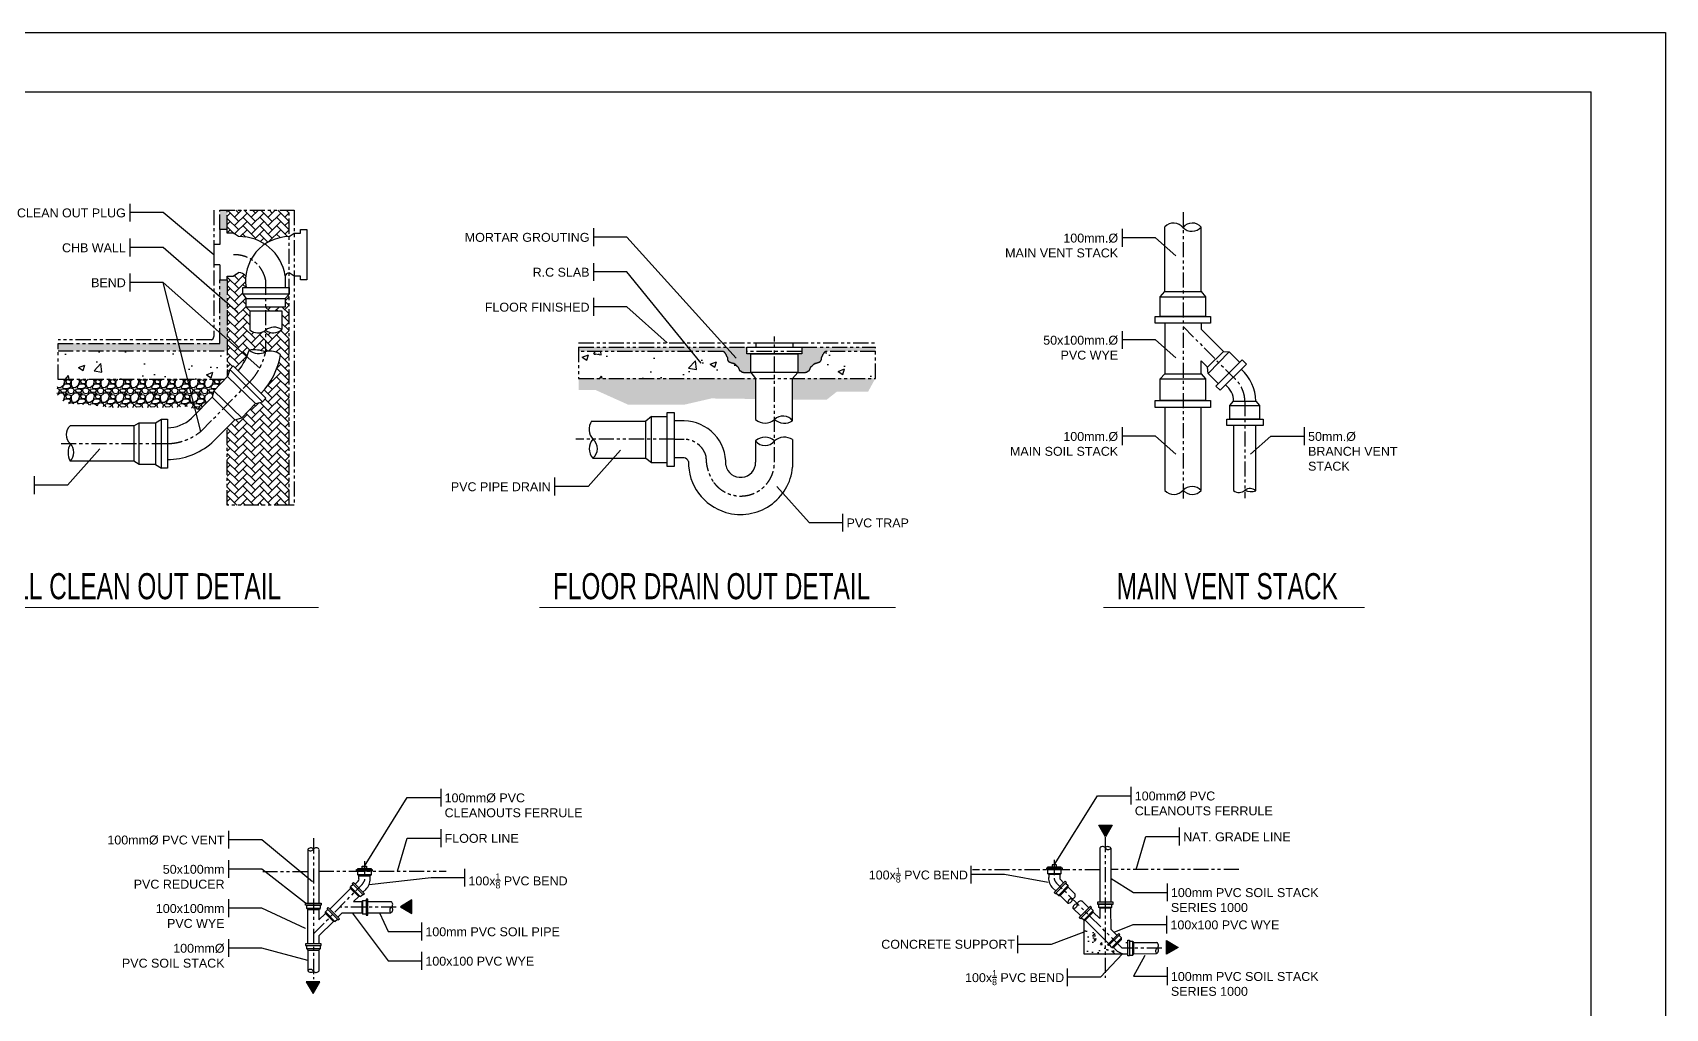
# Model space of a CAD drawing. Header units: millimetres. Extents: x -248340 to 456025, y 261499 to 1049645.
# Drawn here: x 318462 to 373455, y 390154 to 423032 of the extents above; entities that cross this region are included whole.
import ezdxf

# ---------------------------------------------------------------- set-up
doc = ezdxf.new("R2010")
doc.units = ezdxf.units.MM
doc.header["$LTSCALE"] = 8
doc.header["$MEASUREMENT"] = 0
doc.linetypes.add('PHANTOM', pattern=[63.5, 31.75, -6.35, 6.35, -6.35, 6.35, -6.35])
doc.layers.get('0').update_dxf_attribs({"linetype": 'CONTINUOUS'})
for name, color, linetype, lineweight in [('10. Rebar', 10, 'CONTINUOUS', 25), ('12. Dimension', 251, 'CONTINUOUS', 5), ('13. Text', 2, 'CONTINUOUS', 5), ('S_wall', 251, 'CONTINUOUS', 0)]:
    doc.layers.add(name, color=color, linetype=linetype, lineweight=lineweight)
doc.layers.add('mv', color=30, linetype='CONTINUOUS', plot=False)
doc.layers.add('TEXT', color=2, linetype='CONTINUOUS')
doc.styles.add('ARIAL', font='arial.ttf')
doc.styles.get("Standard").update_dxf_attribs({"font": 'txt.shx', "width": 0.7, "bigfont": 'extfont.shx'})
doc.dimstyles.new('JEMAR 1-0030', dxfattribs={"dimtxt": 0.06, "dimasz": 0.045, "dimexe": 0.045, "dimexo": 0.03, "dimgap": 0.03, "dimtad": 1, "dimzin": 1, "dimdsep": 46, "dimtxsty": 'ARIAL', "dimblk": 'DOTBLANK', "dimcen": 0.15, "dimclrd": 7, "dimclre": 7, "dimadec": 0, "dimazin": 0, "dimtfac": 1, "dimtmove": 0, "dimatfit": 3, "dimldrblk": 'OPEN90', "dimfxl": 1, "dimarcsym": 0})
pattern_1 = [(50, (-334637.18, 485624.2), (215.178055, -18.82564), [22.5, -247.5]), (355, (-334637.18, 485624.2), (-41.6254, 225.65764), [18, -198]), (100.451444, (-334619.25, 485622.63), (173.552654, 206.832), [19.12206, -210.342634]), (46.1842, (-334637.18, 485684.2), (320.1724, -49.65578), [33.75, -371.25]), (96.635635, (-334610.5, 485680.06), (280.39858, 292.23558), [28.6831, -315.51413]), (351.184164, (-334637.2, 485684.2), (280.39858, 292.23558), [27, -297]), (21, (-334607.18, 485669.2), (179.072116, -120.785667), [22.5, -247.5]), (326, (-334607.18, 485669.2), (72.9946, 217.54501), [18, -198]), (71.451445, (-334592.26, 485659.13), (252.06671, 96.759346), [19.12206, -210.342634]), (37.5, (-334637.18, 485624.2), (3.647957, 99.868156), [0, -195.6, 0, -201, 0, -198.75]), (7.5, (-334637.18, 485624.2), (78.920861, 118.323514), [0, -114.6, 0, -191.1, 0, -75.75]), (327.5, (-334704.08, 485624.2), (160.146731, -6.7664615), [0, -75, 0, -234, 0, -310.5]), (317.5, (-334734.08, 485624.2), (174.95585, 30.031495), [0, -97.5, 0, -155.4, 0, -220.5])]
pattern_2 = [(50, (-285691, 442392.13), (717.2602, -62.75213), [75, -825]), (355, (-285691, 442392.1), (-138.7513, 752.1921), [60, -660]), (100.45144, (-285631.24, 442386.9), (578.50885, 689.44), [63.7402, -701.1421]), (46.1842, (-285691, 442592.1), (1067.2413, -165.5193), [112.5, -1237.5]), (96.63564, (-285602.1, 442578.3), (934.662, 974.1186), [95.6103, -1051.7138]), (351.18416, (-285691, 442592.1), (934.662, 974.1186), [90, -990]), (21, (-285591, 442542.13), (596.90705, -402.6189), [75, -825]), (326, (-285591, 442542.1), (243.3153, 725.15005), [60, -660]), (71.45144, (-285541.3, 442508.6), (840.2224, 322.53115), [63.7402, -701.1421]), (37.5, (-285691.01, 442392.13), (12.15986, 332.89385), [0, -652, 0, -670, 0, -662.5]), (7.5, (-285691, 442392.13), (263.06954, 394.41171), [0, -382, 0, -637, 0, -252.5]), (327.5, (-285914, 442392.13), (533.82244, -22.55487), [0, -250, 0, -780, 0, -1035]), (317.5, (-286014, 442392.13), (583.18617, 100.10498), [0, -325, 0, -518, 0, -735])]

# ---------------------------------------------------------------- blocks, each defined once
blk = doc.blocks.new('_DOTBLANK')
at = {"color": 0, "linetype": 'ByBlock', "lineweight": -2}
blk.add_line((-0.5, 0), (-1, 0), dxfattribs=at)
blk.add_circle((0, 0), 0.5, dxfattribs=at)
blk = doc.blocks.new('_Open90')
at = {"color": 0, "linetype": 'ByBlock', "lineweight": -2}
for p, q in [((0, 0), (-1, 0)), ((-0.5, 0.5), (0, 0)), ((0, 0), (-0.5, -0.5))]:
    blk.add_line(p, q, dxfattribs=at)

msp = doc.modelspace()

# ---------------------------------------------------------------- hatches: boundary and pattern name
at = {"ltscale": 1.25}
h = msp.add_hatch(dxfattribs=at)
h.set_pattern_fill('AR-CONC', color=34, scale=30)
h.set_pattern_definition([(50, (-342248.71, 486965.69), (215.178055, -18.82564), [22.5, -247.5]), (355, (-342248.71, 486965.69), (-41.6254, 225.65764), [18, -198]), (100.451444, (-342230.78, 486964.12), (173.552654, 206.832), [19.12206, -210.342634]), (46.1842, (-342248.71, 487025.7), (320.1724, -49.65578), [33.75, -371.25]), (96.635635, (-342222.03, 487021.55), (280.39858, 292.23558), [28.6831, -315.51413]), (351.184164, (-342248.7, 487025.7), (280.39858, 292.23558), [27, -297]), (21, (-342218.71, 487010.69), (179.072116, -120.785667), [22.5, -247.5]), (326, (-342218.71, 487010.69), (72.9946, 217.54501), [18, -198]), (71.451445, (-342203.8, 487000.62), (252.06671, 96.759346), [19.12206, -210.342634]), (37.5, (-342248.714, 486965.69), (3.647957, 99.868156), [0, -195.6, 0, -201, 0, -198.75]), (7.5, (-342248.71, 486965.69), (78.920861, 118.323514), [0, -114.6, 0, -191.1, 0, -75.75]), (327.5, (-342315.61, 486965.69), (160.146731, -6.766462), [0, -75, 0, -234, 0, -310.5]), (317.5, (-342345.61, 486965.69), (174.95585, 30.031495), [0, -97.5, 0, -155.4, 0, -220.5])])
h.paths.add_polyline_path([(324761.055, 416393.032), (325017.293, 416393.032), (325017.293, 417050.44), (324761.055, 417050.44)])
h.paths.add_polyline_path([(324761.055, 412560.287), (319323.83, 412560.287), (319323.83, 412315.146), (325017.293, 412315.146), (325017.293, 414699.506), (324761.055, 414699.506)])
h = msp.add_hatch(dxfattribs=at)
h.set_pattern_fill('AR-HBONE', color=34, scale=50)
h.set_pattern_definition([(45, (-342248.71, 492047.28), (0, 282.84271), [600, -200]), (135, (-342107.3, 492188.7), (2e-14, 282.84271), [600, -200])])
h.paths.add_polyline_path([(327100.825, 417050.44), (325017.293, 417050.44), (325017.293, 416370.77), (325017.293, 416270.495), (325228.942, 416270.495), (325396.069, 416159.055, -0.151893719), (326283.306, 415903.987, -0.147744542), (327100.825, 416159.114)])
h.paths.add_polyline_path([(325774.978, 413652.225), (325652.374, 413785.926), (325652.374, 414075.59), (325541.001, 414220.388), (325541.001, 414443.268), (325652.374, 414443.268, -0.064979357), (325640.992, 414826.356, 0.233960133), (325399.333, 414944.208), (325216.086, 414822.043), (325017.293, 414822.043), (325017.293, 414699.506), (325017.293, 411456.987), (325028.457, 411446.089), (325100.589, 411685.35), (325217.281, 411803.228), (325385.822, 411636.383, 0.097472825), (325757.73, 412331.458, -0.11030207), (326309.782, 412279.535), (326309.782, 413009.183, -0.359921849), (325774.978, 413017.077)])
h.paths.add_polyline_path([(327100.825, 414220.388), (326967.124, 414075.59), (326967.124, 413785.926), (326309.782, 413785.926), (326309.782, 413652.225), (326855.684, 413652.225), (326855.684, 413024.765, -0.363057853), (326309.782, 413006.95), (326309.782, 412279.535, -0.247709287), (326809.758, 412180.041, -0.153464996), (326152.896, 410877.026), (326320.879, 410710.732), (326198.342, 410588.195), (325964.365, 410532.509), (325507.508, 410053.391), (325507.279, 410053.613), (325273.531, 409986.54), (325017.304, 409730.291), (325017.293, 407111.965), (327100.825, 407111.965)])
h = msp.add_hatch(dxfattribs=at)
h.set_pattern_fill('AR-CONC', color=242, scale=300)
h.set_pattern_definition([(50, (-342248.7, 486965.7), (2151.7805, -188.2564), [225, -2475]), (355, (-342248.7, 486965.7), (-416.254, 2256.5764), [180, -1980]), (100.45144, (-342069.4, 486950), (1735.5265, 2068.32), [191.2206, -2103.426]), (46.1842, (-342248.7, 487565.7), (3201.724, -496.558), [337.5, -3712.5]), (96.63564, (-341982, 487524.3), (2803.986, 2922.356), [286.831, -3155.141]), (351.18416, (-342248.7, 487565.7), (2803.986, 2922.356), [270, -2970]), (21, (-341948.7, 487415.7), (1790.721, -1207.8567), [225, -2475]), (326, (-341948.7, 487415.7), (729.946, 2175.45), [180, -1980]), (71.45144, (-341799.5, 487315), (2520.667, 967.5935), [191.2206, -2103.426]), (37.5, (-342248.7, 486965.7), (36.4796, 998.6816), [0, -1956, 0, -2010, 0, -1987.5]), (7.5, (-342248.7, 486965.7), (789.2086, 1183.2351), [0, -1146, 0, -1911, 0, -757.5]), (327.5, (-342917.7, 486965.7), (1601.4673, -67.6646), [0, -750, 0, -2340, 0, -3105]), (317.5, (-343217.7, 486965.7), (1749.5585, 300.315), [0, -975, 0, -1554, 0, -2205])])
h.paths.add_polyline_path([(319323.83, 412315.146), (319323.83, 411345.813), (324930.504, 411345.813), (325017.293, 411434.66), (325017.293, 412315.146)])
h = msp.add_hatch(dxfattribs=at)
h.set_pattern_fill('AR-CONC', color=34, scale=30)
h.set_pattern_definition(pattern_1)
h.paths.add_polyline_path([(342522.709, 412437.473), (336851.574, 412437.473), (336851.574, 412292.608), (342522.709, 412292.608)])
h.paths.add_polyline_path([(346845.736, 412437.473), (344372.264, 412437.473), (344372.264, 412292.608), (346845.736, 412292.608)])
h = msp.add_hatch(dxfattribs=at)
h.set_pattern_fill('AR-CONC', color=34, scale=30)
h.set_pattern_definition(pattern_1)
h.paths.add_polyline_path([(342656.41, 412203.496), (342522.709, 412203.496), (342522.709, 412437.473), (336851.574, 412437.473), (336851.574, 412292.608), (341709.405, 412292.608, -0.225294063), (341809.681, 412192.332, 0.080320381), (341865.367, 412080.959, 0.071248817), (341870.949, 411997.395, 0.210523236), (341954.479, 411924.929, 0.038934889), (342077.05, 411885.955, -0.078298204), (342205.169, 411774.516, -0.278015452), (342255.307, 411690.952, 0.414213562), (342311.06, 411635.266, 0.235941304), (342416.885, 411585.128, 0.023239464), (342656.41, 411579.579)])
h.paths.add_polyline_path([(345029.539, 412080.959, 0.080320381), (345085.226, 412192.332, -0.225294063), (345185.501, 412292.608), (346845.736, 412292.608), (346845.736, 412437.473), (344372.264, 412437.473), (344372.264, 412203.496), (344238.563, 412203.496), (344238.563, 411579.578, 0.023232978), (344478.022, 411585.128, 0.235941304), (344583.846, 411635.266, 0.414213562), (344639.6, 411690.952, -0.278015452), (344689.738, 411774.516, -0.078298204), (344817.857, 411885.955, 0.038934889), (344940.427, 411924.929, 0.210523236), (345023.957, 411997.395, 0.071248817)])
h = msp.add_hatch(dxfattribs=at)
h.set_pattern_fill('AR-CONC', color=242, scale=300)
h.set_pattern_definition([(50, (-334637.2, 485624.2), (2151.7805, -188.2564), [225, -2475]), (355, (-334637.2, 485624.2), (-416.254, 2256.5764), [180, -1980]), (100.45144, (-334457.9, 485608.5), (1735.5265, 2068.32), [191.2206, -2103.426]), (46.1842, (-334637.2, 486224.2), (3201.724, -496.558), [337.5, -3712.5]), (96.63564, (-334370.4, 486182.8), (2803.986, 2922.356), [286.831, -3155.141]), (351.18416, (-334637.2, 486224.2), (2803.986, 2922.356), [270, -2970]), (21, (-334337.2, 486074.2), (1790.721, -1207.8567), [225, -2475]), (326, (-334337.2, 486074.2), (729.946, 2175.45), [180, -1980]), (71.45144, (-334188, 485973.5), (2520.667, 967.5935), [191.2206, -2103.426]), (37.5, (-334637.2, 485624.2), (36.4796, 998.6816), [0, -1956, 0, -2010, 0, -1987.5]), (7.5, (-334637.2, 485624.2), (789.2086, 1183.2351), [0, -1146, 0, -1911, 0, -757.5]), (327.5, (-335306.2, 485624.2), (1601.4673, -67.6646), [0, -750, 0, -2340, 0, -3105]), (317.5, (-335606.2, 485624.2), (1749.5585, 300.315), [0, -975, 0, -1554, 0, -2205])])
h.paths.add_polyline_path([(342255.307, 411691.129, 0.277512638), (342205.169, 411774.516, 0.078298204), (342077.05, 411885.955, -0.038934889), (341954.479, 411924.929, -0.210523236), (341870.949, 411997.395, -0.071248817), (341865.367, 412080.959, -0.080320381), (341809.681, 412192.332, 0.225294063), (341709.405, 412292.608), (336851.574, 412292.608), (336851.574, 411379.028), (342812.406, 411379.028), (342656.41, 411579.579, -0.023239464), (342416.885, 411585.128, -0.235941304), (342311.06, 411635.266, -0.415140436)])
h.paths.add_polyline_path([(346845.736, 412292.608), (345185.501, 412292.608, 0.225294063), (345085.226, 412192.332, -0.080320381), (345029.539, 412080.959, -0.071248817), (345023.957, 411997.395, -0.210523236), (344940.427, 411924.929, -0.038934889), (344817.857, 411885.955, 0.078298204), (344689.738, 411774.516, 0.277512638), (344639.599, 411691.129, -0.415140436), (344583.846, 411635.266, -0.235941304), (344478.022, 411585.128, -0.023233109), (344238.562, 411579.578), (344060.273, 411379.028), (346845.736, 411379.028)])
h = msp.add_hatch(dxfattribs=at)
h.set_pattern_fill('GRAVEL', color=34, scale=500)
h.set_pattern_definition([(228.0127875, (-334277.184, 486124.2), (-4000, -4500), [67.268, -6659.54402]), (184.9697407, (-334322.184, 486074.2), (6000, 500), [115.434, -11427.96238]), (132.510447, (-334437.184, 486064.2), (5000, -5500), [81.394, -8058.0163]), (267.273689, (-334632.184, 485939.2), (500, 10000), [105.119, -10406.77902]), (292.833654, (-334637.184, 485834.2), (-2500, 6000), [103.0775, -10204.68656]), (357.273689, (-334597.184, 485739.2), (-10000, 500), [105.119, -10406.77902]), (37.6942405, (-334492.184, 485734.2), (-6500, -5000), [139.0145, -13762.42427]), (72.2553284, (-334382.184, 485819.2), (3500, 11000), [131.244, -12993.16075]), (121.4295656, (-334342.184, 485944.2), (-4000, 6500), [105.475, -10442.03655]), (175.236358, (-334397.184, 486034.2), (5500, -500), [120.416, -5900.3813]), (222.3974378, (-334517.184, 486044.2), (-6000, -5500), [155.724, -15416.6875]), (138.814075, (-334137.184, 485934.2), (-3500, 3000), [53.1505, -5261.9224]), (171.4692344, (-334177.184, 485969.2), (6500, -1000), [101.1185, -10010.7557]), (225, (-334277.2, 485984.2), (-6e-14, -500), [70.7105, -636.39628]), (203.19859, (-334312.184, 486044.2), (2500, 1000), [38.079, -3769.80755]), (291.80141, (-334347.18, 486029.2), (-500, 1500), [53.8515, -2638.7309]), (30.963757, (-334327.18, 485979.2), (1500, 1000), [87.4645, -2828.01145]), (161.56505, (-334252.18, 486024.2), (1000, -500), [63.2455, -1517.89333]), (16.3895403, (-334637.184, 486029.2), (5000, 1500), [88.6, -8771.42257]), (70.346176, (-334552.184, 486054.2), (-2000, -5500), [74.3305, -7358.70387]), (293.19859, (-334252.184, 486124.2), (-1000, 2500), [76.1575, -3731.72905]), (343.6104597, (-334222.184, 486054.2), (-5000, 1500), [88.6, -8771.42257]), (339.443955, (-334637.184, 485719.2), (-2500, 1000), [85.44, -4186.56187]), (294.7751406, (-334557.184, 485689.2), (-2500, 5500), [71.589, -7087.32153]), (66.80141, (-334247.184, 485624.2), (1000, 2500), [76.1575, -3731.72905]), (17.3540246, (-334217.184, 485694.2), (-6500, -2000), [83.8155, -8297.7118]), (69.443955, (-334492.184, 485624.2), (-1000, -2500), [42.72, -4229.28187]), (101.309932, (-334277.18, 485624.2), (-500, 2000), [25.495, -2524.01476]), (165.963757, (-334282.18, 485649.2), (1500, -500), [103.0775, -1958.4753]), (186.009006, (-334382.184, 485674.2), (5000, 500), [95.525, -9456.9616]), (303.690068, (-334327.18, 485934.2), (-500, 1000), [72.111, -1730.66464]), (353.1572266, (-334287.184, 485874.2), (8500, -1000), [125.897, -12463.7813]), (60.945396, (-334162.184, 485859.2), (-2000, -3500), [51.478, -5096.33707]), (90, (-334137.2, 485904.2), (-500, 500), [30, -470]), (120.256437, (-334392.184, 485689.2), (2000, -3500), [69.462, -6876.76]), (48.0127875, (-334427.184, 485749.2), (4000, 4500), [134.536, -6592.27602]), (0, (-334337.2, 485849.2), (500, 500), [130, -370]), (325.3048465, (-334207.184, 485849.2), (5000, -3500), [79.057, -7826.63715]), (254.054604, (-334142.184, 485804.2), (-500, -2000), [72.801, -3567.25394]), (207.6459754, (-334162.184, 485734.2), (-9500, -5000), [118.5325, -11734.7371]), (175.4260787, (-334267.184, 485679.2), (-6500, 500), [125.3995, -12414.5367])])
h.paths.add_polyline_path([(346845.736, 411379.028), (344060.273, 411379.028), (344060.273, 410665.966), (344624.156, 410665.966), (345211.144, 410665.966), (345552.418, 410937.167), (346221.31, 410937.167), (346603.534, 410937.167)])
h.paths.add_polyline_path([(342812.406, 411379.028), (336851.574, 411379.028), (336851.574, 410991.709), (337416.491, 410991.709), (338508.561, 410500.83), (339450.473, 410500.83), (340433.337, 410500.83), (341320.643, 410705.363), (342812.406, 410688.227)])
h = msp.add_hatch(dxfattribs=at)
h.set_pattern_fill('GRAVEL', color=34, scale=500)
h.set_pattern_definition([(228.0127875, (-341888.714, 487465.687), (-4000, -4500), [67.268, -6659.54402]), (184.9697407, (-341933.714, 487415.687), (6000, 500), [115.434, -11427.96238]), (132.510447, (-342048.714, 487405.687), (5000, -5500), [81.394, -8058.0163]), (267.273689, (-342243.714, 487280.687), (500, 10000), [105.119, -10406.77902]), (292.833654, (-342248.714, 487175.687), (-2500, 6000), [103.0775, -10204.68656]), (357.273689, (-342208.714, 487080.687), (-10000, 500), [105.119, -10406.77902]), (37.6942405, (-342103.714, 487075.687), (-6500, -5000), [139.0145, -13762.42427]), (72.2553284, (-341993.714, 487160.687), (3500, 11000), [131.244, -12993.16075]), (121.4295656, (-341953.714, 487285.687), (-4000, 6500), [105.475, -10442.03655]), (175.236358, (-342008.714, 487375.687), (5500, -500), [120.416, -5900.3813]), (222.3974378, (-342128.714, 487385.687), (-6000, -5500), [155.724, -15416.6875]), (138.814075, (-341748.714, 487275.687), (-3500, 3000), [53.1505, -5261.9224]), (171.4692344, (-341788.714, 487310.687), (6500, -1000), [101.1185, -10010.7557]), (225, (-341888.7, 487325.7), (-6e-14, -500), [70.7105, -636.39628]), (203.19859, (-341923.714, 487385.69), (2500, 1000), [38.079, -3769.80755]), (291.80141, (-341958.71, 487370.69), (-500, 1500), [53.8515, -2638.7309]), (30.963757, (-341938.71, 487320.69), (1500, 1000), [87.4645, -2828.01145]), (161.56505, (-341863.71, 487365.69), (1000, -500), [63.2455, -1517.89333]), (16.3895403, (-342248.714, 487370.687), (5000, 1500), [88.6, -8771.42257]), (70.346176, (-342163.714, 487395.687), (-2000, -5500), [74.3305, -7358.70387]), (293.19859, (-341863.714, 487465.69), (-1000, 2500), [76.1575, -3731.72905]), (343.6104597, (-341833.714, 487395.687), (-5000, 1500), [88.6, -8771.42257]), (339.443955, (-342248.714, 487060.69), (-2500, 1000), [85.44, -4186.56187]), (294.7751406, (-342168.714, 487030.687), (-2500, 5500), [71.589, -7087.32153]), (66.80141, (-341858.714, 486965.69), (1000, 2500), [76.1575, -3731.72905]), (17.3540246, (-341828.714, 487035.687), (-6500, -2000), [83.8155, -8297.7118]), (69.443955, (-342103.714, 486965.69), (-1000, -2500), [42.72, -4229.28187]), (101.309932, (-341888.71, 486965.69), (-500, 2000), [25.495, -2524.01476]), (165.963757, (-341893.71, 486990.69), (1500, -500), [103.0775, -1958.4753]), (186.009006, (-341993.714, 487015.687), (5000, 500), [95.525, -9456.9616]), (303.690068, (-341938.71, 487275.69), (-500, 1000), [72.111, -1730.66464]), (353.1572266, (-341898.714, 487215.687), (8500, -1000), [125.897, -12463.7813]), (60.945396, (-341773.714, 487200.687), (-2000, -3500), [51.478, -5096.33707]), (90, (-341748.7, 487245.7), (-500, 500), [30, -470]), (120.256437, (-342003.714, 487030.687), (2000, -3500), [69.462, -6876.76]), (48.0127875, (-342038.714, 487090.687), (4000, 4500), [134.536, -6592.27602]), (0, (-341948.7, 487190.7), (500, 500), [130, -370]), (325.3048465, (-341818.714, 487190.687), (5000, -3500), [79.057, -7826.63715]), (254.054604, (-341753.714, 487145.69), (-500, -2000), [72.801, -3567.25394]), (207.6459754, (-341773.714, 487075.687), (-9500, -5000), [118.5325, -11734.7371]), (175.4260787, (-341878.714, 487020.687), (-6500, 500), [125.3995, -12414.5367])])
h.paths.add_polyline_path([(324560.503, 410967.038), (324930.504, 411345.813), (319323.83, 411345.813), (319256.979, 410967.038), (319324.059, 410709.271), (319691.575, 410532.509), (320237.477, 410499.084), (321135.964, 410404.726), (321641.206, 410404.726), (322064.737, 410404.356), (322542.84, 410403.939), (322860.772, 410403.661), (323292.005, 410403.284), (323635.692, 410443.397), (324084.807, 410317.099), (324504.516, 410742.956)])
h = msp.add_hatch(color=5, dxfattribs=at)
h.dxf.hatch_style = 1
h.paths.add_polyline_path([(354593.434, 395936.045), (354827.411, 396326.052), (354370.621, 396326.052)])
h = msp.add_hatch(color=5, dxfattribs=at)
h.dxf.hatch_style = 1
h.paths.add_polyline_path([(331238.496, 393350.415), (331238.496, 393807.205), (330848.489, 393573.228)])
h = msp.add_hatch(dxfattribs=at)
h.set_pattern_fill('AR-CONC', color=242, scale=100)
h.set_pattern_definition(pattern_2)
h.paths.add_polyline_path([(353868.474, 391995.956), (354584.845, 391995.956), (354584.845, 392452.378), (353913.063, 393124.159), (353868.474, 393124.159)])
h = msp.add_hatch(dxfattribs=at)
h.set_pattern_fill('AR-CONC', color=242, scale=100)
h.set_pattern_definition(pattern_2)
h.paths.add_polyline_path([(354699.314, 392266.571), (354667.162, 392298.722), (354702.831, 392334.391), (354584.845, 392452.378), (354584.845, 391995.956), (355198.498, 391995.956, -0.134183644), (354934.565, 392131.596, 0.07118838), (354867.714, 392209.61), (354812.027, 392209.61), (354727.19, 392294.447)])
h = msp.add_hatch(color=5, dxfattribs=at)
h.dxf.hatch_style = 1
h.paths.add_polyline_path([(357044.439, 392202.245), (356654.433, 392436.222), (356654.433, 391979.432)])
h = msp.add_hatch(color=5, dxfattribs=at)
h.dxf.hatch_style = 1
h.paths.add_polyline_path([(328135.811, 391045.856), (327679.021, 391045.856), (327912.998, 390655.85)])

# ---------------------------------------------------------------- linework, layer by layer
at = {"color": 252, "linetype": 'PHANTOM', "ltscale": 2, "true_color": 0x939598}
for p, q in [((324560.503, 417050.44), (324560.503, 412794.264)), ((324761.055, 416393.032), (324761.055, 417050.44)), ((324761.055, 417050.44), (327100.825, 417050.44)), ((325017.293, 416370.77), (325017.293, 417050.44)), ((357209.158, 416985.014), (357209.158, 407293.996)), ((324761.055, 412560.287), (324761.055, 414699.506)), ((325017.293, 414699.506), (325017.293, 411434.992)), ((326309.782, 414699.506), (326309.782, 412279.535)), ((357209.158, 413130.009), (358900.046, 411422.41)), ((324482.489, 412682.891), (319323.83, 412682.891)), ((319323.83, 412560.287), (324761.055, 412560.287)), ((319323.83, 411345.813), (319323.83, 412560.287)), ((336851.574, 412582.338), (342823.537, 412582.338)), ((343447.453, 408560.139), (343447.453, 412794.054)), ((344071.437, 412582.338), (346845.736, 412582.338)), ((319323.83, 412315.146), (325017.293, 412315.146)), ((336851.574, 412437.473), (342522.709, 412437.473)), ((336851.574, 412437.473), (336851.574, 411379.028)), ((341709.405, 412292.608), (336851.574, 412292.608)), ((344372.264, 412292.608), (342522.709, 412292.608)), ((344372.264, 412437.473), (346845.736, 412437.473)), ((346845.736, 412292.608), (345185.501, 412292.608)), ((346845.736, 411379.028), (346845.736, 412437.473)), ((336851.574, 411379.028), (346845.736, 411379.028)), ((324928.181, 411345.813), (319323.83, 411345.813)), ((324125.974, 409596.601), (325769.368, 411256.696)), ((359292.69, 410611.948), (359292.69, 407346.459)), ((325017.293, 407111.965), (325017.304, 409730.291)), ((319424.106, 409184.333), (323000.612, 409184.333)), ((340071.566, 409328.954), (336762.395, 409328.921)), ((340071.566, 409328.954), (340405.752, 409328.921)), ((327100.825, 407111.965), (325017.293, 407111.965)), ((327924.281, 395883.156), (327924.281, 391140.901)), ((354584.845, 395924.951), (354584.845, 391182.696)), ((329637.828, 395112.202), (329637.828, 394459.761)), ((352871.297, 395153.997), (352871.297, 394501.556)), ((327726.557, 394753.629), (326212.749, 394753.629)), ((328094.683, 394775.89), (332391.244, 394775.89)), ((329448.21, 394215.507), (329548.453, 394315.749)), ((354414.443, 394817.685), (350117.881, 394817.685)), ((353060.915, 394257.302), (352960.673, 394357.544)), ((359086.291, 394827.95), (354789.73, 394827.95)), ((327924.281, 392666.947), (329447.201, 394214.481)), ((355159.54, 392187.349), (353061.924, 394256.276)), ((330706.269, 393563.488), (328806.562, 393563.488)), ((356497.933, 392187.349), (355159.54, 392187.349))]:
    msp.add_line(p, q, dxfattribs=at)
at = {"color": 1, "ltscale": 1.25}
for p, q in [((325017.293, 416393.032), (324761.055, 416393.032)), ((324761.055, 416393.032), (324761.055, 415887.495)), ((325017.293, 416270.495), (325017.293, 416393.032)), ((327479.601, 416270.495), (327479.601, 416393.032)), ((327479.601, 416393.032), (327691.316, 416393.032)), ((327479.601, 416270.495), (327479.601, 416393.032)), ((327691.316, 416393.032), (327691.316, 414699.506)), ((356596.406, 414310.991), (356599.414, 416486.844)), ((357821.977, 414310.991), (357821.977, 416472.538)), ((324761.055, 415887.495), (324560.503, 415887.495)), ((324560.503, 415887.495), (324560.503, 415205.042)), ((325228.942, 416270.495), (325017.293, 416270.495)), ((325396.069, 416159.055), (325228.942, 416270.495)), ((327100.825, 416159.055), (327267.952, 416270.495)), ((327267.952, 416270.495), (327479.601, 416270.495)), ((324761.055, 415205.042), (324560.503, 415205.042)), ((324761.055, 415205.042), (324761.055, 414699.506)), ((324761.055, 414699.506), (325017.293, 414699.506)), ((325017.293, 414699.506), (325017.293, 414822.043)), ((325017.293, 414822.043), (325216.086, 414822.043)), ((325216.086, 414822.043), (325399.333, 414944.208)), ((326967.124, 414822.043), (326967.124, 414443.268)), ((327267.952, 414822.043), (327100.854, 414933.442)), ((327479.601, 414822.043), (327267.952, 414822.043)), ((327479.601, 414699.506), (327479.601, 414822.043)), ((327691.316, 414699.506), (327479.601, 414699.506)), ((325541.001, 414220.388), (325652.374, 414075.59)), ((326967.124, 414075.59), (327100.825, 414220.388)), ((356440.376, 414132.768), (356596.406, 414310.991)), ((356596.406, 414310.991), (357821.977, 414310.991)), ((357821.977, 414310.991), (357966.842, 414132.768)), ((325652.374, 413785.926), (325774.978, 413652.225)), ((325774.978, 413652.225), (326855.684, 413652.225)), ((325774.978, 413652.225), (325774.978, 413017.077)), ((326855.684, 413652.225), (326855.684, 413024.765)), ((356596.406, 413241.382), (356596.406, 411536.692)), ((357821.977, 413241.382), (357821.977, 413040.897)), ((357821.977, 413040.897), (358568.498, 412283.213)), ((342823.537, 412582.338), (342823.537, 412437.473)), ((342823.537, 412582.338), (344071.437, 412582.338)), ((344071.437, 412582.338), (344071.437, 412437.473)), ((357821.977, 411536.692), (357821.977, 411971.288)), ((357821.977, 411971.288), (358033.626, 411759.572)), ((358033.626, 411759.572), (358568.498, 412283.213)), ((358768.983, 412272.049), (358055.954, 411547.856)), ((359203.578, 412004.713), (358312.193, 411124.492)), ((358568.498, 412283.213), (358768.983, 412272.049)), ((358768.983, 412272.049), (359119.455, 411921.644)), ((359343.034, 411865.193), (359203.578, 412004.713)), ((324560.503, 410967.038), (325028.457, 411446.089)), ((325100.589, 411685.35), (325028.457, 411446.089)), ((325028.457, 411446.089), (325964.365, 410532.509)), ((325100.589, 411685.35), (325217.281, 411803.228)), ((326198.342, 410588.195), (325100.589, 411685.35)), ((325217.845, 411802.67), (326320.879, 410710.732)), ((342656.41, 411579.579), (342812.406, 411379.028)), ((342812.406, 411379.028), (342812.406, 409997.427)), ((344060.273, 411379.028), (344238.563, 411579.579)), ((344060.273, 409952.904), (344060.273, 411379.028)), ((356596.406, 411536.692), (356440.376, 411369.633)), ((356596.406, 411536.692), (357821.977, 411536.692)), ((357821.977, 411536.692), (357966.842, 411369.633)), ((358055.954, 411547.856), (358033.626, 411759.572)), ((358055.954, 411547.856), (358396.282, 411207.528)), ((358457.058, 410979.626), (359343.034, 411865.193)), ((324560.503, 410967.038), (324504.817, 410744.158)), ((325507.508, 410053.391), (324560.503, 410967.038)), ((358312.193, 411124.492), (358457.058, 410979.626)), ((323808.434, 410036.678), (324505.265, 410743.716)), ((324504.817, 410744.158), (325273.531, 409986.54)), ((325964.365, 410532.509), (325507.508, 410053.391)), ((325964.365, 410532.509), (326198.342, 410588.195)), ((326320.879, 410710.732), (326198.342, 410588.195)), ((356596.406, 410400.299), (356596.406, 407603.672)), ((357821.977, 407603.672), (357821.977, 410400.299)), ((358791.311, 410467.083), (358913.848, 410611.948)), ((358913.848, 410611.948), (359660.368, 410611.948)), ((359660.368, 410611.948), (359782.905, 410467.083)), ((321875.316, 409785.988), (319725, 409785.988)), ((321875.316, 409785.988), (322053.606, 409886.264)), ((321875.316, 409785.988), (321875.316, 408593.842)), ((322599.508, 409886.264), (322800.06, 410008.801)), ((324493.653, 409206.594), (325273.531, 409986.54)), ((325273.531, 409986.54), (325507.279, 410053.613)), ((337286.17, 409941.673), (339113.33, 409941.673)), ((339302.717, 410097.702), (339113.33, 409941.673)), ((339113.33, 408693.807), (339113.33, 409941.673)), ((339302.717, 408549.042), (339302.717, 410097.702)), ((339302.717, 410097.702), (339837.589, 410097.702)), ((340405.752, 409952.904), (340071.566, 409952.904)), ((358913.848, 409798.644), (358913.848, 407603.672)), ((359658.597, 407597.455), (359660.368, 409798.644)), ((342812.406, 409274.939), (342812.406, 408558.067)), ((344060.273, 409319.461), (344060.273, 408390.59)), ((337330.692, 408693.807), (339113.33, 408693.807)), ((339113.33, 408693.807), (339302.717, 408549.042)), ((340405.819, 408705.004), (340071.566, 408705.004)), ((321875.316, 408593.842), (319725, 408593.842)), ((322053.606, 408482.402), (321875.316, 408593.842)), ((322599.508, 408482.402), (322800.06, 408359.865)), ((339302.717, 408549.042), (339837.589, 408549.042)), ((354593.434, 395936.045), (354370.621, 396326.052)), ((354370.621, 396326.052), (354827.411, 396326.052)), ((354827.411, 396326.052), (354593.434, 395936.045)), ((327726.239, 395506.779), (327727.004, 393695.183)), ((328105.847, 395511.313), (328105.847, 393695.183)), ((354403.279, 395553.108), (354403.279, 393736.978)), ((354782.887, 395548.574), (354782.121, 393736.978)), ((329253.471, 394330.264), (329164.292, 394252.249)), ((329225.594, 394358.141), (329264.568, 394397.115)), ((329253.471, 394330.264), (329225.594, 394358.141)), ((329587.69, 393990.429), (329253.471, 394330.264)), ((329264.568, 394397.115), (329643.41, 394018.272)), ((329320.288, 394341.395), (329420.53, 394441.637)), ((329409.433, 394653.353), (329442.858, 394619.927)), ((329442.858, 394619.927), (329821.7, 394619.927)), ((329442.858, 394519.652), (329442.858, 394619.927)), ((329453.983, 394519.665), (329442.858, 394519.652)), ((329821.7, 394619.927), (329866.223, 394653.353)), ((329821.7, 394619.927), (329821.7, 394519.652)), ((329821.7, 394519.652), (329832.794, 394519.622)), ((352687.425, 394661.722), (352642.902, 394695.148)), ((352687.425, 394561.447), (352676.332, 394561.417)), ((353066.267, 394661.722), (352687.425, 394661.722)), ((352687.425, 394661.722), (352687.425, 394561.447)), ((353244.558, 394438.91), (352865.715, 394060.067)), ((352921.435, 394032.224), (353255.655, 394372.059)), ((353055.142, 394561.46), (353066.267, 394561.447)), ((353099.692, 394695.148), (353066.267, 394661.722)), ((353066.267, 394561.447), (353066.267, 394661.722)), ((353188.838, 394383.19), (353088.595, 394483.432)), ((353283.531, 394399.936), (353244.558, 394438.91)), ((353255.655, 394372.059), (353283.531, 394399.936)), ((353255.655, 394372.059), (353344.833, 394294.044)), ((328473.525, 393494.632), (329164.292, 394196.563)), ((329164.292, 394196.563), (329164.292, 394252.249)), ((329164.292, 394252.249), (329498.545, 393917.996)), ((329164.292, 394196.563), (329442.858, 393917.996)), ((329442.858, 393917.996), (329264.568, 393750.87)), ((329498.545, 393917.996), (329442.858, 393917.996)), ((329498.545, 393917.996), (329587.69, 393990.429)), ((329587.657, 393784.295), (329554.298, 393750.87)), ((329587.657, 393327.505), (329587.657, 393784.295)), ((329587.657, 393784.295), (329699.097, 393784.295)), ((329598.821, 393973.683), (329587.69, 393990.429)), ((329587.692, 394073.99), (329687.932, 394163.137)), ((329643.41, 394018.272), (329598.821, 393973.683)), ((329754.85, 393828.885), (329699.097, 393828.885)), ((329699.097, 393828.885), (329699.097, 393784.295)), ((329699.097, 393784.295), (329699.097, 393327.505)), ((329754.85, 393294.08), (329754.85, 393828.885)), ((331238.496, 393807.205), (330848.489, 393573.228)), ((331238.496, 393350.415), (331238.496, 393807.205)), ((352921.433, 394115.785), (352821.193, 394204.932)), ((352865.715, 394060.067), (352910.305, 394015.478)), ((352910.305, 394015.478), (352921.435, 394032.224)), ((353010.581, 393959.791), (352921.435, 394032.224)), ((353344.833, 394294.044), (353010.581, 393959.791)), ((353010.581, 393959.791), (353066.267, 393959.791)), ((353344.833, 394238.358), (353066.267, 393959.791)), ((353331.438, 393698.838), (353066.267, 393959.791)), ((353344.833, 394238.358), (353344.833, 394294.044)), ((353572.583, 394006.928), (353344.833, 394238.358)), ((354035.6, 393536.427), (353812.192, 393763.445)), ((327693.579, 393516.893), (327727.004, 393483.468)), ((327727.004, 392324.747), (327727.004, 393483.468)), ((327727.004, 393483.468), (328105.847, 393483.468)), ((328105.847, 393483.468), (328150.436, 393516.893)), ((328105.847, 393483.468), (328105.847, 393138.051)), ((328105.847, 393138.051), (328328.66, 393349.766)), ((328406.674, 393483.468), (328328.66, 393405.453)), ((328328.66, 393349.766), (328328.66, 393405.453)), ((328328.66, 393405.453), (328640.651, 393082.364)), ((328328.66, 393349.766), (328596.062, 393082.364)), ((328378.831, 393511.311), (328417.838, 393550.318)), ((328406.674, 393483.468), (328378.831, 393511.311)), ((328729.763, 393160.379), (328406.674, 393483.468)), ((328417.838, 393550.318), (328796.614, 393171.543)), ((328740.927, 393227.229), (328885.792, 393372.095)), ((328885.792, 393372.095), (329554.298, 393372.095)), ((329264.568, 393750.87), (329554.298, 393750.87)), ((329554.298, 393750.87), (329554.298, 393372.095)), ((329554.298, 393372.095), (329587.657, 393327.505)), ((329699.097, 393327.505), (329587.657, 393327.505)), ((329699.097, 393327.505), (329699.097, 393294.08)), ((329699.097, 393294.08), (329754.85, 393294.08)), ((329754.85, 393750.87), (330534.729, 393750.87)), ((329754.85, 393372.095), (330526.439, 393374.1)), ((330848.489, 393573.228), (331238.496, 393350.415)), ((353768.198, 393269.024), (353500.277, 393527.27)), ((354091.287, 393592.113), (353712.512, 393213.338)), ((353751.519, 393174.331), (353712.512, 393213.338)), ((353779.362, 393202.174), (353751.519, 393174.331)), ((353779.362, 393202.174), (354102.451, 393525.263)), ((353868.474, 393124.159), (353779.362, 393202.174)), ((354180.466, 393447.248), (353868.474, 393124.159)), ((354180.466, 393391.561), (353913.063, 393124.159)), ((354130.294, 393553.106), (354091.287, 393592.113)), ((354102.451, 393525.263), (354130.294, 393553.106)), ((354102.451, 393525.263), (354180.466, 393447.248)), ((354180.466, 393391.561), (354180.466, 393447.248)), ((354403.279, 393179.846), (354180.466, 393391.561)), ((354403.279, 393525.263), (354358.689, 393558.688)), ((354403.279, 393525.263), (354403.279, 393179.846)), ((354782.121, 393525.263), (354403.279, 393525.263)), ((354815.546, 393558.688), (354782.121, 393525.263)), ((354789.699, 392811.266), (354782.121, 393525.263)), ((328596.062, 393082.364), (328105.847, 392592.149)), ((328640.651, 393082.364), (328596.062, 393082.364)), ((328640.651, 393082.364), (328729.763, 393160.379)), ((328729.763, 393160.379), (328757.606, 393132.536)), ((328757.606, 393132.536), (328796.614, 393171.543)), ((353868.474, 393124.159), (353913.063, 393124.159)), ((353868.474, 393124.159), (353868.474, 391995.956)), ((353913.063, 393124.159), (354702.831, 392334.391)), ((354667.162, 392298.722), (355046.004, 392677.564)), ((354789.699, 392811.266), (354984.694, 392616.32)), ((355046.004, 392677.564), (355078.156, 392645.413)), ((327693.579, 392157.62), (327727.004, 392113.031)), ((327727.004, 392113.031), (328105.847, 392113.031)), ((327727.004, 392113.031), (327727.004, 391422.264)), ((328105.847, 392113.031), (328104.309, 391410.231)), ((328105.847, 392592.149), (328105.847, 392324.747)), ((328105.847, 392113.031), (328150.436, 392157.62)), ((354699.314, 392266.571), (354667.162, 392298.722)), ((355078.156, 392645.413), (354699.314, 392266.571)), ((354812.027, 392209.61), (354727.19, 392294.447)), ((355135.116, 392532.699), (354812.027, 392209.61)), ((354812.027, 392209.61), (354867.714, 392209.61)), ((354867.714, 392209.61), (355135.116, 392477.013)), ((355135.116, 392532.699), (355050.279, 392617.536)), ((355135.116, 392477.013), (355135.116, 392532.699)), ((355279.982, 392374.731), (355345.963, 392374.731)), ((355345.963, 391917.941), (355345.963, 392452.746)), ((355345.963, 392452.746), (355401.716, 392452.746)), ((355401.716, 392452.746), (355401.716, 392408.157)), ((355513.156, 392408.157), (355401.716, 392408.157)), ((355401.716, 392408.157), (355401.716, 391951.367)), ((355513.156, 391951.367), (355513.156, 392408.157)), ((355513.156, 392408.157), (355546.515, 392374.731)), ((355546.515, 392374.731), (356326.394, 392374.731)), ((355546.515, 392374.731), (355546.515, 391995.956)), ((356654.433, 392436.222), (357044.439, 392202.245)), ((356654.433, 391979.432), (356654.433, 392436.222)), ((357044.439, 392202.245), (356654.433, 391979.432)), ((353868.474, 391995.956), (355198.498, 391995.956)), ((355198.498, 391995.956), (355345.963, 391995.956)), ((355401.716, 391917.941), (355345.963, 391917.941)), ((355401.716, 391951.367), (355513.156, 391951.367)), ((355401.716, 391951.367), (355401.716, 391917.941)), ((355546.515, 391995.956), (355513.156, 391951.367)), ((355546.515, 391995.956), (356318.104, 391997.962)), ((327679.021, 391045.856), (327912.998, 390655.85)), ((328135.811, 391045.856), (327679.021, 391045.856)), ((327912.998, 390655.85), (328135.811, 391045.856))]:
    msp.add_line(p, q, dxfattribs=at)
at = {"color": 252, "linetype": 'PHANTOM', "ltscale": 2, "true_color": 0x939598}
msp.add_lwpolyline([(327100.825, 417050.44), (327267.952, 417050.44), (327267.952, 407111.965), (327100.825, 407111.965)], close=True, dxfattribs=at)
at = {"color": 1, "ltscale": 1.25}
for points in [[(325541.001, 414443.268), (327100.825, 414443.268), (327100.825, 414220.388), (325541.001, 414220.388)], [(356440.376, 414132.768), (357966.842, 414132.768), (357966.842, 413464.262), (356440.376, 413464.262)], [(325652.374, 414075.59), (326967.124, 414075.59), (326967.124, 413785.926), (325652.374, 413785.926)], [(356273.25, 413464.262), (358133.902, 413464.262), (358133.902, 413241.382), (356273.25, 413241.382)], [(342522.709, 412437.473), (344372.264, 412437.473), (344372.264, 412203.496), (342522.709, 412203.496)], [(342656.41, 412203.496), (344238.563, 412203.496), (344238.563, 411579.579), (342656.41, 411579.579)], [(356440.376, 411369.633), (357966.842, 411369.633), (357966.842, 410634.276), (356440.376, 410634.276)], [(356273.25, 410634.276), (358133.902, 410634.276), (358133.902, 410400.299), (356273.25, 410400.299)], [(358791.311, 410467.083), (359782.905, 410467.083), (359782.905, 410010.293), (358791.311, 410010.293)], [(322053.606, 409886.264), (322599.508, 409886.264), (322599.508, 408482.402), (322053.606, 408482.402)], [(322800.06, 410008.801), (323000.612, 410008.801), (323000.612, 408359.865), (322800.06, 408359.865)], [(339837.589, 410231.404), (340071.566, 410231.404), (340071.566, 408415.341), (339837.589, 408415.341)], [(358679.871, 410010.293), (359905.442, 410010.293), (359905.442, 409798.644), (358679.871, 409798.644)], [(329409.433, 394865.069), (329866.223, 394865.069), (329866.223, 394848.356), (329409.433, 394848.356)], [(329565.395, 394943.083), (329710.261, 394943.083), (329710.261, 394865.069), (329565.395, 394865.069)], [(353144.282, 394873.438), (352609.477, 394873.438), (352609.477, 394828.849), (353144.282, 394828.849)], [(353099.692, 394906.864), (352642.902, 394906.864), (352642.902, 394890.151), (353099.692, 394890.151)], [(352943.73, 394984.878), (352798.865, 394984.878), (352798.865, 394906.864), (352943.73, 394906.864)], [(329364.844, 394831.643), (329899.648, 394831.643), (329899.648, 394787.054), (329364.844, 394787.054)], [(329409.433, 394787.054), (329866.223, 394787.054), (329866.223, 394653.353), (329409.433, 394653.353)], [(353099.692, 394828.849), (352642.902, 394828.849), (352642.902, 394695.148), (353099.692, 394695.148)], [(327648.99, 393695.183), (328183.794, 393695.183), (328183.794, 393628.333), (327648.99, 393628.333)], [(327693.579, 393628.333), (328150.436, 393628.333), (328150.436, 393516.893), (327693.579, 393516.893)], [(354860.136, 393736.978), (354325.331, 393736.978), (354325.331, 393670.128), (354860.136, 393670.128)], [(354815.546, 393670.128), (354358.689, 393670.128), (354358.689, 393558.688), (354815.546, 393558.688)], [(328183.794, 392324.747), (327648.99, 392324.747), (327648.99, 392269.06), (328183.794, 392269.06)], [(327693.579, 392269.06), (328150.436, 392269.06), (328150.436, 392157.62), (327693.579, 392157.62)]]:
    msp.add_lwpolyline(points, close=True, dxfattribs=at)
for centre, radius, start, end in [((356894.651, 416218.13), 399.214, 37.3037368, 137.692745), ((357518.908, 416228.222), 389.283, 38.8735692, 142.7207214), ((357510.93, 416767.499), 428.664, 225.8221645, 316.5204708), ((325429.561, 414604.919), 1554.497, 8.4450172, 91.2345465), ((327114.344, 414678.414), 1480.761, 90.5199265, 189.137328), ((325401.124, 414641.19), 303.023, 37.6663178, 90.3386227), ((327095.18, 414800.237), 129.9, 84.9579891, 170.3362861), ((326047.153, 413336.481), 419.64, 229.5644605, 308.2542723), ((326593.469, 412641.948), 464.01, 55.5903986, 128.1288907), ((326572.082, 413342.214), 425.681, 231.9615506, 311.7768544), ((323805.973, 412928.734), 2041.102, 320.716068, 342.9848468), ((325917.505, 411069.492), 1272.04, 72.0380954, 97.2156889), ((326070.869, 412700.082), 483.673, 229.6527991, 299.6009852), ((324408.66, 412573.384), 2433.103, 315.8253836, 350.6965547), ((326465.518, 411756.151), 546.062, 50.9200294, 106.5706268), ((358238.918, 410608.307), 1421.455, 0.1467731, 49.3608188), ((358206.129, 410602.214), 707.785, 0.7879886, 52.2545868), ((319994.716, 409485.161), 404.035, 131.8787747, 228.1212253), ((323008.475, 410887.763), 1168.651, 269.6144853, 313.1974611), ((337733.188, 409666.16), 525.103, 148.3529888, 219.958608), ((340370.619, 408513.28), 1439.986, 357.8741027, 88.6019688), ((343129.963, 410347.509), 472.652, 227.7890565, 312.2109435), ((343733.059, 409688.383), 420.762, 38.9522815, 132.7361217), ((343784.759, 410399.923), 525.103, 230.041392, 301.6470112), ((320228.328, 408874.017), 576.053, 148.7300205, 209.1022983), ((319431.738, 408889.088), 416.141, 314.8069501, 45.1930499), ((322994.691, 410944.744), 2295.223, 270.1477938, 310.7741277), ((337680.774, 409011.364), 472.652, 137.7890565, 222.2109435), ((337088.913, 409011.364), 399.123, 307.2846116, 52.7153884), ((343129.963, 408924.857), 472.652, 47.7890565, 132.2109435), ((343129.963, 409516.718), 399.123, 217.2846116, 322.7153884), ((343784.759, 408872.443), 525.103, 58.3529888, 129.958608), ((340362.432, 408506.956), 202.745, 21.8460123, 77.6433363), ((342304.746, 408551.308), 1754.404, 178.9845181, 253.7981953), ((342306.914, 408550.792), 505.545, 190.3617954, 0.8245196), ((342308.127, 408556.093), 1759.944, 253.7359448, 354.6039955), ((356898.207, 407877.444), 407.474, 222.2119827, 320.406193), ((357510.073, 407306.71), 430.663, 43.5941528, 133.7618476), ((357523.248, 407877.6), 405.309, 219.8760218, 317.4799786), ((359098.048, 407823.813), 287.039, 230.0794945, 313.6654342), ((359465.769, 407381.371), 289.611, 48.2551602, 125.8307832), ((359499.875, 408041.611), 471.664, 244.4212742, 289.6646692), ((327836.7, 395422.488), 138.34, 50.7221754, 142.4608742), ((327818.729, 395578.007), 116.133, 217.8309543, 335.3520953), ((328009.233, 395439.519), 123.802, 39.8279864, 133.3293447), ((354499.893, 395481.314), 123.802, 46.6706553, 140.1720136), ((354672.426, 395464.283), 138.34, 37.5391258, 129.2778246), ((354690.396, 395619.802), 116.133, 204.6479047, 322.1690457), ((329352.805, 394516.858), 101.217, 311.9983146, 1.5895848), ((329289.752, 394532.618), 543.197, 317.1411176, 358.6291121), ((353219.373, 394574.413), 543.197, 181.3708879, 222.8588824), ((353156.32, 394558.653), 101.217, 178.4104152, 228.0016854), ((353467.446, 393712.904), 136.734, 87.0932469, 185.9043812), ((353347.943, 393826.313), 128.539, 262.6225485, 10.3750796), ((353464.847, 393964.762), 115.694, 274.7266065, 21.3743863), ((353768.305, 393656.399), 115.694, 67.7070527, 174.3548325), ((330610.383, 393460.877), 120.734, 121.7998386, 225.9505879), ((330479.083, 393474.966), 111.43, 295.1500929, 52.6003336), ((330473.277, 393652.846), 115.694, 309.4327211, 57.9159044), ((353628, 393541.73), 128.539, 78.7063594, 186.4588905), ((353516.521, 393663.036), 136.734, 263.1770578, 1.9881921), ((354628.555, 391937.026), 362.628, 32.4493582, 48.7370561), ((355314.694, 392546.662), 562.831, 227.5156305, 258.0856554), ((356402.048, 392084.738), 120.734, 121.7998386, 225.9505879), ((356270.748, 392098.827), 111.43, 295.1500929, 52.6003336), ((356264.941, 392276.708), 115.694, 309.4327211, 57.9159044), ((327818.729, 391351.036), 116.133, 24.6479047, 142.1690457), ((327836.7, 391506.555), 138.34, 217.5391258, 309.2778246), ((328009.233, 391489.524), 123.802, 226.6706553, 320.1720136)]:
    msp.add_arc(centre, radius, start, end, dxfattribs=at)
at = {"color": 252, "linetype": 'PHANTOM', "ltscale": 2, "true_color": 0x939598}
for centre, radius, start, end in [((325265.325, 414479.554), 1067.366, 11.8921269, 91.9497914), ((324461.867, 412780.347), 99.614, 281.9477179, 8.0313199), ((324240.575, 412718.628), 2115.283, 316.2806791, 348.0193464), ((341653.919, 412136.845), 165.35, 19.6071616, 70.3928384), ((342181.94, 412308.853), 390.07, 197.3807301, 215.7493722), ((342159.879, 412058.664), 295.354, 175.6709408, 191.97242), ((341994.955, 412055.959), 137.139, 205.2798464, 252.8338026), ((342265.636, 412691.272), 827.103, 247.9014829, 256.8201973), ((344629.271, 412691.272), 827.103, 283.1798027, 292.0985171), ((344899.951, 412055.959), 137.139, 287.1661974, 334.7201536), ((344735.027, 412058.664), 295.354, 348.02758, 4.3290592), ((344712.966, 412308.853), 390.07, 324.2506278, 342.6192699), ((345240.988, 412136.845), 165.35, 109.6071616, 160.3928384), ((341787.472, 411423.669), 545.494, 40.0287271, 57.9368175), ((342160.903, 411691.133), 94.404, 359.8902515, 62.0372615), ((342311.027, 411690.986), 55.72, 180.0343706, 270.0343706), ((342414.141, 411716.085), 130.986, 218.0978553, 271.2004579), ((342596.305, 414157.674), 2578.795, 266.0104166, 271.3355509), ((344298.602, 414157.674), 2578.795, 268.6644491, 273.9895834), ((344480.766, 411716.085), 130.986, 268.7995421, 321.9021447), ((344583.88, 411690.986), 55.72, 269.9656294, 359.9656294), ((344734.003, 411691.133), 94.404, 117.9627385, 180.1097485), ((345107.435, 411423.669), 545.494, 122.0631825, 139.9712729), ((358226.507, 410595.758), 1066.306, 0.870008, 50.8275791), ((322977.303, 410990.037), 1805.854, 270.7395426, 309.5002585), ((340395.264, 408551.189), 777.802, 16.4814024, 89.2274305), ((342670.789, 408731.744), 1530.207, 178.4979632, 214.051633), ((342313.282, 408551.484), 1134.205, 216.6203054, 0.4372095), ((329199.356, 394632.141), 471.14, 317.8134102, 338.5382466), ((353309.769, 394673.936), 471.14, 201.4617534, 222.1865898)]:
    msp.add_arc(centre, radius, start, end, dxfattribs=at)
at = {"layer": '10. Rebar'}
for p, q in [((321730.949, 417266.985), (321730.949, 416665.358)), ((337349.743, 416443.613), (337349.743, 415841.986)), ((355154.768, 416419.619), (355154.768, 415817.992)), ((321730.949, 416091.78), (321730.949, 415490.154)), ((337349.743, 415268.408), (337349.743, 414666.781)), ((321730.949, 414914.891), (321730.949, 414313.264)), ((337349.743, 414091.519), (337349.743, 413489.892)), ((355154.768, 412977.476), (355154.768, 412375.849)), ((355154.768, 409735.202), (355154.768, 409133.575)), ((361290.053, 409735.202), (361290.053, 409133.575)), ((318510.977, 408087.147), (318510.977, 407485.52)), ((336041.95, 408040.27), (336041.95, 407438.643)), ((345743.01, 406820.602), (345743.01, 406218.975)), ((355452.777, 397619.56), (355452.777, 397017.933)), ((332206.114, 397556.472), (332206.114, 396954.845)), ((325056.154, 396136.444), (325056.154, 395534.817)), ((332206.114, 396192.368), (332206.114, 395590.741)), ((357083.681, 396244.358), (357083.681, 395642.731)), ((325056.154, 395149.308), (325056.154, 394547.682)), ((333009.555, 394860.355), (333009.555, 394258.728)), ((350065.989, 394960.886), (350065.989, 394359.26)), ((356669.601, 394363.329), (356669.601, 393761.703)), ((325056.154, 393827.892), (325056.154, 393226.265)), ((356655.073, 393276.31), (356655.073, 392674.683)), ((331557.812, 393044.451), (331557.812, 392442.824)), ((325056.154, 392487.919), (325056.154, 391886.292)), ((351638.919, 392611.524), (351638.919, 392009.898)), ((331557.812, 392052.942), (331557.812, 391451.315)), ((353308.457, 391501.858), (353308.457, 390900.232)), ((356669.601, 391538.104), (356669.601, 390936.477))]:
    msp.add_line(p, q, dxfattribs=at)
at = {"layer": 'mv', "color": 6}
for p, q in [((289354.998, 423031.954), (373454.998, 423031.954)), ((373454.998, 423031.954), (373454.998, 363631.954)), ((291354.998, 421031.954), (370954.998, 421031.954)), ((370954.998, 365631.954), (370954.998, 421031.954))]:
    msp.add_line(p, q, dxfattribs=at)
at = {"layer": 'S_wall', "ltscale": 1.25}
for p, q in [((316098.15, 403659.004), (328091.613, 403659.004)), ((335532.103, 403659.004), (347525.566, 403659.004)), ((354525.784, 403659.004), (363321.648, 403659.004))]:
    msp.add_line(p, q, dxfattribs=at)

# ---------------------------------------------------------------- texts
at = {"layer": '13. Text', "width": 7698.93279, "style": 'ARIAL'}
for s, insert, char_height, attachment_point in [('CLEAN OUT PLUG', (321599.245, 417107.491), 300.81341, 3), ('CHB WALL', (321599.245, 415932.286), 300.8134, 3), ('MORTAR GROUTING', (337218.039, 416284.118), 300.81341, 3), ('100mm.%%C\\PMAIN VENT STACK', (355023.064, 416260.125), 300.81341, 3), ('BEND', (321599.245, 414755.396), 300.8134, 3), ('R.C SLAB', (337218.039, 415108.913), 300.8134, 3), ('FLOOR FINISHED', (337218.039, 413932.024), 300.81341, 3), ('50x100mm.%%C\\PPVC WYE', (355023.064, 412817.982), 300.81341, 3), ('100mm.%%C\\PMAIN SOIL STACK', (355023.064, 409575.707), 300.81341, 3), ('50mm.%%C\\PBRANCH VENT \\PSTACK', (361421.757, 409575.707), 300.81341, 1), ('PVC PIPE DRAIN', (335910.246, 407880.776), 300.81341, 3), ('PVC TRAP', (345874.714, 406661.107), 300.8134, 1), ('100mm%%C PVC \\PCLEANOUTS FERRULE', (332337.818, 397396.978), 300.81341, 1), ('100mm%%C PVC \\PCLEANOUTS FERRULE', (355584.481, 397460.065), 300.81341, 1), ('100mm%%C PVC VENT', (324924.45, 395976.949), 300.81341, 3), ('FLOOR LINE', (332337.818, 396032.873), 300.8134, 1), ('NAT. GRADE LINE', (357215.385, 396084.864), 300.81341, 1), ('50x100mm \\PPVC REDUCER', (324924.45, 394989.814), 300.81341, 3), ('\\A1;100x{\\H0.7x;\\S1/8;} PVC BEND', (346624.496, 394899.88), 300.81341, 1), ('\\A1;100x{\\H0.7x;\\S1/8;} PVC BEND', (333141.259, 394700.86), 300.81341, 1), ('\\A1;100mm PVC SOIL STACK\\PSERIES 1000', (356801.305, 394203.835), 300.81341, 1), ('100x100mm\\PPVC WYE', (324924.45, 393668.397), 300.8134, 3), ('\\A1;100mm PVC SOIL PIPE', (331689.516, 392884.956), 300.81341, 1), ('\\A1;100x100 PVC WYE', (356786.777, 393116.815), 300.81341, 1), ('100mm%%C\\PPVC SOIL STACK', (324924.45, 392328.425), 300.81341, 3), ('\\A1;CONCRETE SUPPORT', (347045.279, 392462.996), 300.81341, 1), ('\\A1;100x100 PVC WYE', (331689.516, 391893.447), 300.81341, 1), ('\\A1;100x{\\H0.7x;\\S1/8;} PVC BEND', (349866.964, 391440.852), 300.81341, 1), ('\\A1;100mm PVC SOIL STACK\\PSERIES 1000', (356801.305, 391378.609), 300.81341, 1)]:
    msp.add_mtext(s, dxfattribs=dict(at, insert=insert, char_height=char_height, attachment_point=attachment_point))
at = {"layer": 'TEXT', "char_height": 878.18348, "width": 22839.18568, "attachment_point": 1}
for s, insert in [('{\\fFranklin Gothic Heavy|b0|i0|c0|p34;WALL CLEAN OUT DETAIL}', (316550.927, 404818.716)), ('{\\fFranklin Gothic Heavy|b0|i0|c0|p34;FLOOR DRAIN OUT DETAIL}', (335984.88, 404818.716)), ('{\\fFranklin Gothic Heavy|b0|i0|c0|p34;MAIN VENT STACK}', (354978.561, 404818.716))]:
    msp.add_mtext(s, dxfattribs=dict(at, insert=insert))

# ---------------------------------------------------------------- leaders
at = {"layer": '12. Dimension'}
for points in [[(324560.503, 415546.269), (322857.23, 416966.172), (321730.949, 416966.172)], [(325358.938, 413607.912), (322857.23, 415790.967), (321730.949, 415790.967)], [(342159.879, 412058.664), (338476.024, 416142.799), (337349.743, 416142.799)], [(356961.814, 415514.622), (356281.049, 416118.806), (355154.768, 416118.806)], [(340977.732, 411889.55), (338476.024, 414967.595), (337349.743, 414967.595)], [(326110.853, 411730.457), (322857.23, 414614.077), (321730.949, 414614.077)], [(324125.974, 409596.601), (322857.23, 414614.077), (321730.949, 414614.077)], [(339837.555, 412582.338), (338476.024, 413790.705), (337349.743, 413790.705)], [(356961.814, 412072.479), (356281.049, 412676.663), (355154.768, 412676.663)], [(356961.814, 408830.205), (356281.049, 409434.388), (355154.768, 409434.388)], [(359483.007, 408830.205), (360163.772, 409434.388), (361290.053, 409434.388)], [(320728.618, 409007.317), (319637.258, 407786.334), (318510.977, 407786.334)], [(338259.591, 408960.44), (337168.23, 407739.457), (336041.95, 407739.457)], [(343525.369, 407740.772), (344616.729, 406519.789), (345743.01, 406519.789)], [(329637.828, 394943.083), (331079.833, 397255.659), (332206.114, 397255.659)], [(352884.491, 395006.171), (354326.496, 397318.746), (355452.777, 397318.746)], [(327885.708, 394415.728), (326182.435, 395835.63), (325056.154, 395835.63)], [(330747.764, 394775.89), (331079.833, 395891.555), (332206.114, 395891.555)], [(355625.332, 394827.88), (355957.4, 395943.545), (357083.681, 395943.545)], [(327648.99, 393695.183), (326182.435, 394848.495), (325056.154, 394848.495)], [(329792.987, 394328.123), (331883.274, 394559.541), (333009.555, 394559.541)], [(352661.678, 394393.385), (351192.27, 394660.073), (350065.989, 394660.073)], [(354789.699, 394527.086), (355543.321, 394062.516), (356669.601, 394062.516)], [(327648.99, 392846.804), (326182.435, 393527.078), (325056.154, 393527.078)], [(329220.045, 393372.095), (330431.531, 391752.128), (331557.812, 391752.128)], [(330140.645, 393373.097), (330431.531, 392743.638), (331557.812, 392743.638)], [(353864.955, 392722.154), (352765.2, 392310.711), (351638.919, 392310.711)], [(354889.975, 392716.572), (355528.793, 392975.496), (356655.073, 392975.496)], [(327727.004, 391762.065), (326182.435, 392187.106), (325056.154, 392187.106)], [(355168.542, 391986.797), (354434.738, 391201.045), (353308.457, 391201.045)], [(355926.193, 391931.044), (355543.321, 391237.291), (356669.601, 391237.291)]]:
    msp.add_leader(points, dimstyle='JEMAR 1-0030', override={"dimclrd": 256, "dimclre": 256}, dxfattribs=at)

doc.saveas('drawing.dxf')
